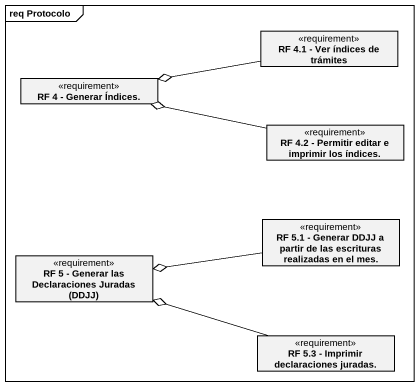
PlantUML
@startuml
mainframe req Protocolo
hide circle
hide empty members
class "RF 4.1 - Ver índices de trámites" as RF_4_1_Ver_índices_de <<requirement>>
class "RF 4 - Generar Índices." as RF_4_Generar_Índices <<requirement>>
class "RF 4.2 - Permitir editar e imprimir los índices." as RF_4_2_Permitir_editar_e <<requirement>>
class "RF 5.1 - Generar DDJJ a partir de las escrituras realizadas en el mes." as RF_5_1_Generar_DDJJ_a <<requirement>>
class "RF 5 - Generar las Declaraciones Juradas (DDJJ)" as RF_5_Generar_las <<requirement>>
class "RF 5.3 - Imprimir declaraciones juradas." as RF_5_3_Imprimir <<requirement>>
RF_4_1_Ver_índices_de -left-o RF_4_Generar_Índices
RF_4_2_Permitir_editar_e -left-o RF_4_Generar_Índices
RF_5_1_Generar_DDJJ_a -left-o RF_5_Generar_las
RF_5_3_Imprimir -left-o RF_5_Generar_las
@enduml
